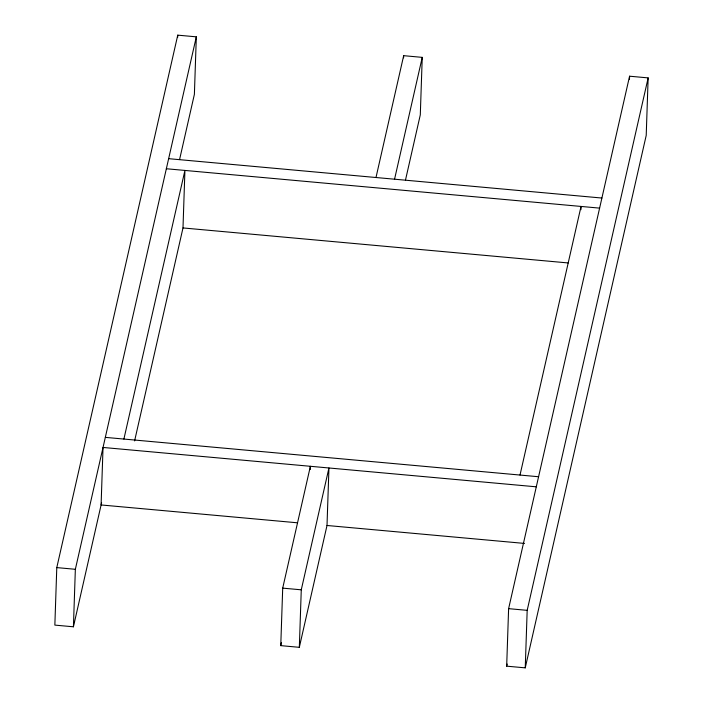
<?xml version="1.0" encoding="UTF-8"?>
<svg xmlns="http://www.w3.org/2000/svg" width="703" height="703" viewBox="0 0 703 703"><rect width="100%" height="100%" fill="white"/><g stroke="black" fill="none" stroke-linecap="round" stroke-linejoin="round"><path stroke-width="1.05" d="M179.573 159.563L194.388 94.343L196.322 36.837L177.754 35.15L56.785 567.602L54.852 625.108L73.42 626.795L101.601 502.768M73.42 626.795L75.353 569.289L196.322 36.837M177.683 37.321L177.754 35.15M134.598 440.913L182.991 227.948L184.924 170.434L123.895 439.059M299.329 647.322L301.271 589.817L328.951 467.978L327.009 525.484L299.329 647.322L280.761 645.635L282.703 588.13L310.383 466.291L310.269 469.542M403.592 57.848L403.671 55.678L422.239 57.365L420.297 114.87L405.49 180.065M506.678 666.163L508.612 608.657L629.58 76.205L648.148 77.892L646.215 135.398L525.246 667.85L506.678 666.163L507.162 664.027M525.246 667.85L527.18 610.345L648.148 77.892M580.933 209.687L581.038 206.436L520.009 475.052M629.466 79.465L629.58 76.205M375.991 177.516L403.671 55.678M280.761 645.635L281.49 642.428M394.559 179.203L422.239 57.365M168.641 158.676L601.9 198.044M166.356 168.746L599.606 208.123M182.973 227.939L568.209 262.948M105.327 437.371L538.577 476.739M536.292 486.819L103.033 447.451L101.1 504.956L297.536 522.804M327.009 525.484L524.535 543.428M56.785 567.602L75.353 569.289M282.703 588.13L301.271 589.817M508.612 608.657L527.18 610.345"/></g></svg>
